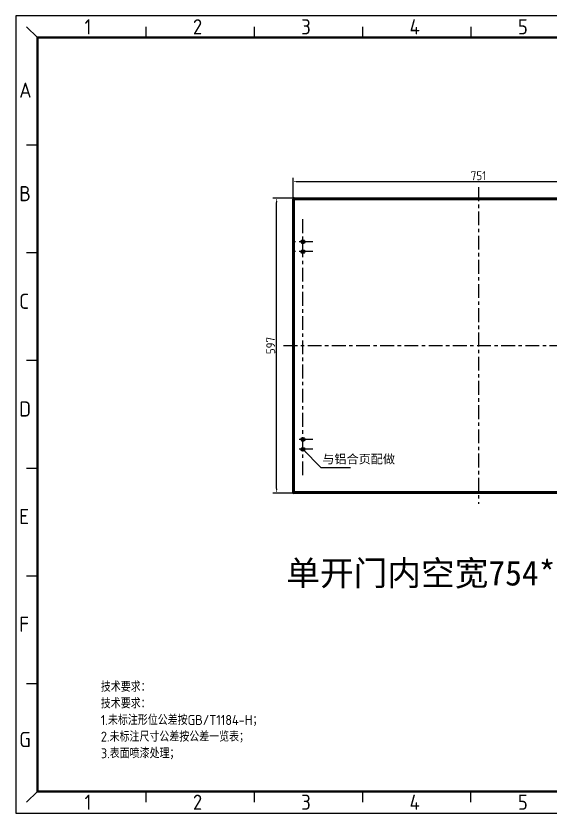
# Model space of a CAD drawing. Header units: millimetres. Extents: x 308 to 12422, y -7027 to -5414.
# Drawn here: x 6860 to 7942, y -7027 to -5414 of the extents above; entities that cross this region are included whole.
import ezdxf

# ---------------------------------------------------------------- set-up
doc = ezdxf.new("R2010")
doc.units = ezdxf.units.MM
doc.linetypes.add('CENTER', pattern=[7, 4, -1, 1, -1])
for name, color, linetype, lineweight in [('中心线', 10, 'CENTER', 13), ('尺寸线', 2, 'Continuous', 13), ('粗实线', 7, 'Continuous', 35), ('细实线', 7, 'Continuous', 13)]:
    doc.layers.add(name, color=color, linetype=linetype, lineweight=lineweight)
doc.styles.add('chulayer', font='txt.shx', dxfattribs={"bigfont": 'gbcbig.shx'})
doc.styles.get("Standard").update_dxf_attribs({"font": 'ISOCP.SHX', "bigfont": 'GBCBIG.SHX'})
doc.dimstyles.new('国标$0', dxfattribs={"dimtxt": 2.2, "dimasz": 1.2, "dimexe": 1, "dimexo": 0.4, "dimgap": 0.4, "dimtad": 1, "dimzin": 1, "dimdsep": 46, "dimtxsty": 'Standard', "dimcen": 0, "dimclrd": 256, "dimclre": 256, "dimclrt": 256, "dimadec": 0, "dimazin": 0, "dimtp": 0.1, "dimtm": 0.1, "dimtfac": 0.71, "dimtmove": 1, "dimatfit": 3, "dimfxl": 1, "dimlwd": -1, "dimlwe": -1, "dimarcsym": 1})
doc.dimstyles.new('国标$7', dxfattribs={"dimtxt": 2.2, "dimasz": 1.2, "dimexe": 1, "dimexo": 0.4, "dimgap": 0.4, "dimtad": 1, "dimzin": 1, "dimdsep": 46, "dimtxsty": 'Standard', "dimcen": 0, "dimclrd": 256, "dimclre": 256, "dimclrt": 256, "dimadec": 0, "dimazin": 0, "dimtp": 0.1, "dimtm": 0.1, "dimtfac": 0.71, "dimtmove": 0, "dimatfit": 3, "dimfxl": 1, "dimlwd": -1, "dimlwe": -1, "dimarcsym": 1})

# ---------------------------------------------------------------- blocks, each defined once
blk = doc.blocks.new('*D28')
at = {"layer": 'Defpoints', "color": 0}
for p in [(8172.1, -5749.1), (7421.1, -5784.2), (8172.1, -5784.2)]:
    blk.add_point(p, dxfattribs=at)
at = {"layer": '尺寸线'}
for p, q in [((7421.1, -5781.2), (7421.1, -5741.1)), ((8172.1, -5781.2), (8172.1, -5741.1)), ((7430.1, -5749.1), (8163.1, -5749.1))]:
    blk.add_line(p, q, dxfattribs=at)
for points in [[(7430.1, -5747.6), (7430.1, -5750.6), (7421.1, -5749.1)], [(8163.1, -5750.6), (8163.1, -5747.6), (8172.1, -5749.1)]]:
    blk.add_solid(points, dxfattribs=at)
at = {"layer": '尺寸线', "insert": (7796.6, -5737.1), "char_height": 18, "attachment_point": 5}
blk.add_mtext('751', dxfattribs=at)
blk = doc.blocks.new('*D29')
at = {"layer": 'Defpoints', "color": 0}
for p in [(7387.9, -5782.2), (7423.1, -5782.2), (7423.1, -6379.2)]:
    blk.add_point(p, dxfattribs=at)
at = {"layer": '尺寸线'}
for p, q in [((7420.1, -5782.2), (7379.9, -5782.2)), ((7387.9, -6370.2), (7387.9, -5791.2)), ((7420.1, -6379.2), (7379.9, -6379.2))]:
    blk.add_line(p, q, dxfattribs=at)
for points in [[(7389.4, -5791.2), (7386.4, -5791.2), (7387.9, -5782.2)], [(7386.4, -6370.2), (7389.4, -6370.2), (7387.9, -6379.2)]]:
    blk.add_solid(points, dxfattribs=at)
at = {"layer": '尺寸线', "insert": (7375.9, -6080.7), "char_height": 18, "attachment_point": 5, "rotation": 90}
blk.add_mtext('597', dxfattribs=at)

msp = doc.modelspace()

# ---------------------------------------------------------------- linework, layer by layer
at = {"layer": '中心线', "ltscale": 7}
for p, q in [((7796.6, -5760.4), (7796.6, -6401.1)), ((7441.1, -6343.2), (7441.1, -5821.5)), ((7461.2, -5870.7), (7421, -5870.7)), ((7461.2, -5890.7), (7421, -5890.7)), ((7401.8, -6080.7), (8204.5, -6080.7)), ((7461.2, -6270.7), (7427.7, -6270.7)), ((7461.2, -6290.7), (7427.5, -6290.7))]:
    msp.add_line(p, q, dxfattribs=at)
at = {"layer": '粗实线'}
for p, q in [((7421.1, -6377.2), (7421.1, -5784.2)), ((7421.1, -6377.2), (7421.1, -5784.2)), ((7423.1, -5782.2), (7609.6, -5782.2)), ((7423.1, -6377.2), (7423.1, -5784.2)), ((7423.1, -6377.2), (7423.1, -5784.2)), ((7423.1, -5784.2), (7609.6, -5784.2)), ((7523.1, -5782.2), (8170.1, -5782.2)), ((7523.1, -5784.2), (8172.1, -5784.2)), ((7609.6, -5782.2), (7609.6, -5784.2)), ((8172.1, -6377.2), (7423.1, -6377.2)), ((8170.1, -6379.2), (7423.1, -6379.2))]:
    msp.add_line(p, q, dxfattribs=at)
for centre in [(7441.1, -5870.7), (7441.1, -5890.7), (7441.1, -6270.7), (7441.1, -6290.7)]:
    msp.add_circle(centre, 3.25, dxfattribs=at)
for centre, start, end in [((7423.1, -5784.2), 90, 180), ((7423.1, -5784.2), 90, 180), ((7423.1, -6377.2), 180, 270), ((7423.1, -6377.2), 180, 270)]:
    msp.add_arc(centre, 2, start, end, dxfattribs=at)
at = {"layer": '细实线'}
for p, q in [((6859.9, -5413.8), (6859.9, -7026.7)), ((9141, -5413.8), (6859.9, -5413.8)), ((6903.4, -5457.6), (6881.5, -5435.7)), ((7122.8, -5435.7), (7122.8, -5457.6)), ((7342.2, -5435.7), (7342.2, -5457.6)), ((7561.6, -5435.7), (7561.6, -5457.6)), ((7781, -5435.7), (7781, -5457.6)), ((6903.4, -5675.5), (6881.5, -5675.5)), ((6903.4, -5893.4), (6881.5, -5893.4)), ((6903.4, -6111.3), (6881.5, -6111.3)), ((6903.4, -6329.2), (6881.5, -6329.2)), ((6903.4, -6547.1), (6881.5, -6547.1)), ((6903.4, -6764.9), (6881.5, -6764.9)), ((6903.4, -6982.8), (6881.5, -7004.8)), ((7122.8, -6982.8), (7122.8, -7004.8)), ((7342.2, -6982.8), (7342.2, -7004.8)), ((7561.6, -6982.8), (7561.6, -7004.8)), ((7781, -7004.8), (7781, -6982.8)), ((6859.9, -7026.7), (9141, -7026.7))]:
    msp.add_line(p, q, dxfattribs=at)
at = {"layer": '细实线', "lineweight": 40}
for p, q in [((9097.5, -5457.6), (6903.4, -5457.6)), ((6903.4, -5457.6), (6903.4, -6982.8)), ((6903.4, -6982.8), (9097.5, -6982.8))]:
    msp.add_line(p, q, dxfattribs=at)

# ---------------------------------------------------------------- texts
at = {"layer": '尺寸线', "attachment_point": 1, "style": 'chulayer'}
for s, insert, char_height, width in [('{\\fSimSun|b0|i0|c134|p2;与铝合页配做}', (7480.3, -6301.3), 18, 254.162), ('{\\fSimSun|b0|i0|c134|p2;单开门内空宽754*高度600}', (7407.4, -6516.2), 50, 1123.693)]:
    msp.add_mtext(s, dxfattribs=dict(at, insert=insert, char_height=char_height, width=width))
at = {"layer": '细实线'}
for s, p in [('1', (6998.9, -5451.1)), ('2', (7218.3, -5451.1)), ('3', (7437.7, -5451.1)), ('4', (7657.1, -5451.1)), ('5', (7876.5, -5451.1)), ('A', (6866.6, -5579.1)), ('B', (6866.6, -5788.6)), ('C', (6866.6, -6006.5)), ('D', (6866.6, -6224.4)), ('E', (6866.6, -6442.2)), ('F', (6866.6, -6660.1)), ('G', (6866.6, -6893.2)), ('1', (6998.9, -7020.1)), ('2', (7218.3, -7020.1)), ('3', (7437.7, -7020.1)), ('4', (7657.1, -7020.1)), ('5', (7876.5, -7020.1)), ('5', (7876.5, -7020.1))]:
    msp.add_text(s, height=30.7, dxfattribs=at).set_placement(p)
at = {"layer": '细实线', "insert": (7031.8, -6761.1), "char_height": 20.17, "width": 335.168, "attachment_point": 1}
msp.add_mtext('技术要求：\\P技术要求：\\P1.未标注形位公差按GB/T1184-H；\\P2.未标注尺寸公差按公差一览表；\\P3.表面喷漆处理；', dxfattribs=at)

# ---------------------------------------------------------------- dimensions: what is measured, and where the dimension line sits
at = {"layer": '尺寸线'}
dim = msp.add_linear_dim(base=(8172.1, -5749.1), p1=(7421.1, -5784.2), p2=(8172.1, -5784.2), dimstyle='国标$0', override={"dimtxt": 18, "dimasz": 9, "dimexe": 8, "dimexo": 3, "dimgap": 3, "dimdec": 0}, dxfattribs=at)
dim.commit()
dim.dimension.update_dxf_attribs({"geometry": '*D28', "text_midpoint": (7796.6, -5737.1)})
dim = msp.add_linear_dim(base=(7387.9, -5782.2), p1=(7423.1, -6379.2), p2=(7423.1, -5782.2), angle=90, dimstyle='国标$0', override={"dimtxt": 18, "dimasz": 9, "dimexe": 8, "dimexo": 3, "dimgap": 3, "dimdec": 0}, dxfattribs=at)
dim.commit()
dim.dimension.update_dxf_attribs({"geometry": '*D29', "text_midpoint": (7375.9, -6080.7)})

# ---------------------------------------------------------------- leaders
msp.add_leader([(7441.1, -6290.7), (7477.4, -6327.4), (7537.8, -6327.4)], dimstyle='国标$7', override={"dimtxt": 18, "dimasz": 9, "dimexe": 8, "dimexo": 3, "dimgap": 3, "dimdec": 0, "dimtmove": 1}, dxfattribs=at)

doc.saveas('drawing.dxf')
